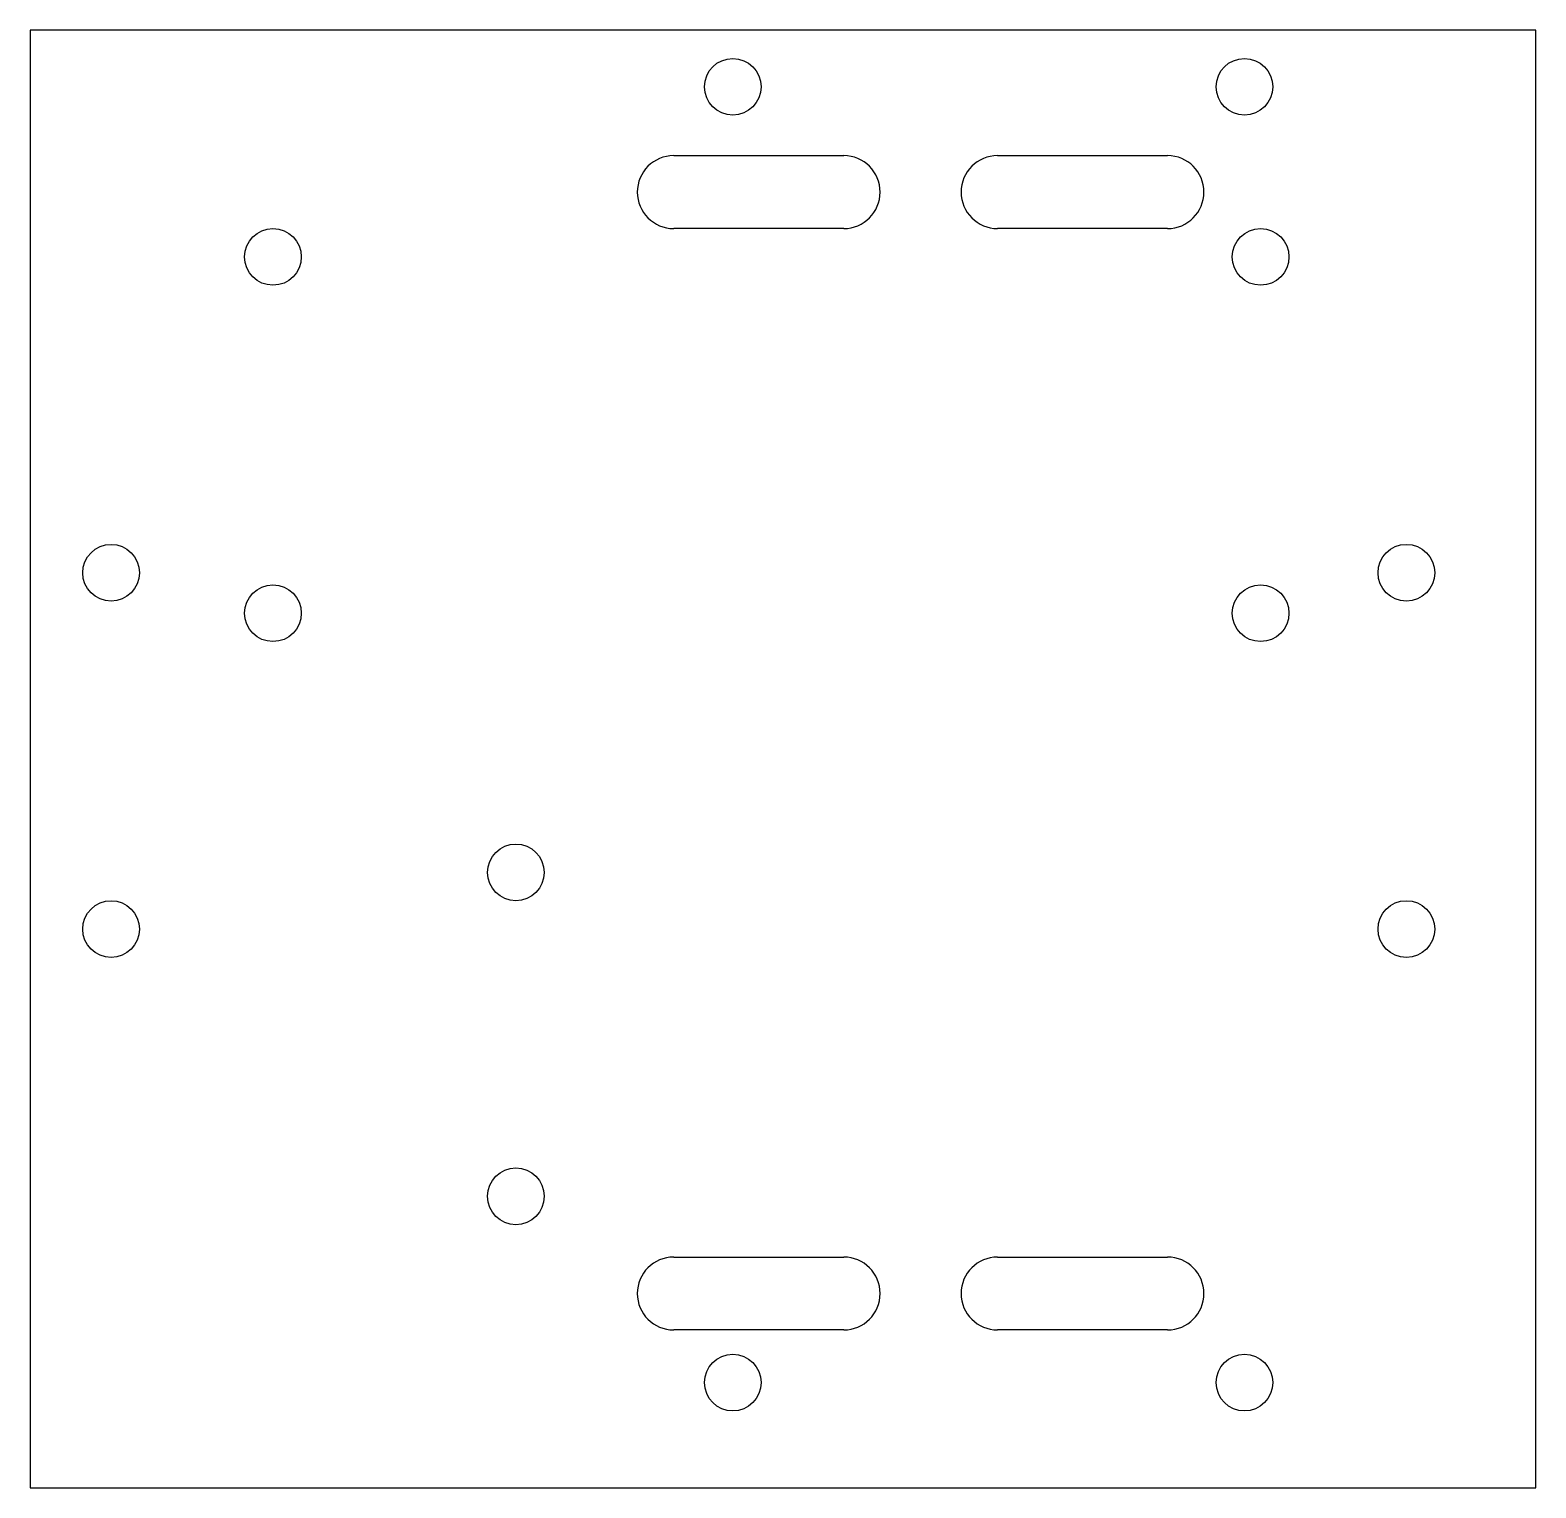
# Model space of a CAD drawing. Header units: millimetres. Extents: x -185 to -92, y 380 to 470.
import ezdxf

# ---------------------------------------------------------------- set-up
doc = ezdxf.new("R2010")
doc.units = ezdxf.units.MM

msp = doc.modelspace()

# ---------------------------------------------------------------- linework, layer by layer
for p, q in [((-92, 470), (-185, 470)), ((-185, 470), (-185, 380)), ((-92, 380), (-92, 470)), ((-145.25, 462.25), (-134.75, 462.25)), ((-125.25, 462.25), (-114.75, 462.25)), ((-134.75, 457.75), (-145.25, 457.75)), ((-114.75, 457.75), (-125.25, 457.75)), ((-145.25, 394.25), (-134.75, 394.25)), ((-125.25, 394.25), (-114.75, 394.25)), ((-134.75, 389.75), (-145.25, 389.75)), ((-114.75, 389.75), (-125.25, 389.75)), ((-185, 380), (-92, 380))]:
    msp.add_line(p, q)
for centre in [(-141.6, 466.5), (-110, 466.5), (-170, 456), (-109, 456), (-180, 436.5), (-100, 436.5), (-170, 434), (-109, 434), (-155, 418), (-180, 414.5), (-100, 414.5), (-155, 398), (-141.6, 386.5), (-110, 386.5)]:
    msp.add_circle(centre, 1.75)
for centre, start, end in [((-145.25, 460), 90, 270), ((-134.75, 460), -90, 90), ((-125.25, 460), 90, 270), ((-114.75, 460), -90, 90), ((-145.25, 392), 90, 270), ((-134.75, 392), -90, 90), ((-125.25, 392), 90, 270), ((-114.75, 392), -90, 90)]:
    msp.add_arc(centre, 2.25, start, end)

doc.saveas('drawing.dxf')
